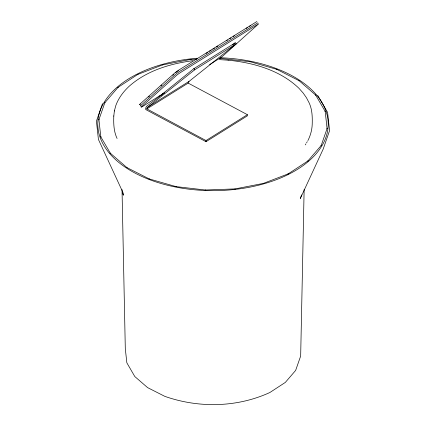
<?xml version="1.0" encoding="UTF-8"?>
<svg xmlns="http://www.w3.org/2000/svg" width="426" height="426" viewBox="0 0 426 426"><rect width="100%" height="100%" fill="white"/><g stroke="black" fill="none" stroke-linecap="round" stroke-linejoin="round"><path stroke-width="0.64" d="M304.132 189.538L300.665 356.045L295.639 370.423L285.308 382.431L269.887 392.495C237.122 407.575 198.644 408.273 164.782 396.334L147.598 387.617L134.797 376.536L126.852 362.819L125.303 348.724L122.022 189.517M220.711 58.463L220.753 58.106M117.086 138.477C113.763 131.512 113.502 123.7 113.79 116.138L113.817 115.904M114.36 111.01L115.824 105.515C118.476 98.182 123.247 91.835 128.892 86.521L129.003 86.414C146.523 70.775 169.926 63.666 192.813 60.705M113.79 116.138L114.386 110.776M205.247 190.161L205.289 189.847M146.778 108.96L188.159 83.097L247.389 114.685L206.008 140.548L146.789 108.859A5.474 3.286 58 0 1 147.518 107.384L194.533 69.912L235.919 44.048A0.703 0.421 58 0 0 235.855 43.207A0.703 0.421 58 0 0 235.131 42.888L193.745 68.751L161.14 94.998L164.495 92.9M188.159 83.097L188.175 82.995A5.474 3.286 58 0 1 188.899 81.52L235.919 44.048M102.496 103.603L96.425 121.16L98.417 139.43L122.134 190.747L123.306 195.209L123.018 192.589M301.592 194.852L300.293 198.569L323.222 149.02L329.57 130.622L327.594 112.411L317.759 95.488M307.907 140.575C310.442 135.569 311.997 130.074 312.21 124.451C312.428 117.129 312.301 109.588 309.116 102.815L306.448 97.719L303.11 92.964L298.935 88.283C280.09 70.146 253.582 62.728 228.155 60.178L228.128 60.172M249.897 61.85L250.089 61.514M305.325 144.883L305.974 143.807M306.619 142.731L307.263 141.656M175.911 186.753L176.103 186.455M256.91 21.529L178.792 70.061A3.754 0.309 -35.6 0 0 174.548 73.171L139.941 104.125A3.994 0.33 -35.6 0 0 139.952 104.567M257.837 22.823L179.713 71.355A3.754 0.309 -35.6 0 0 175.475 74.459L140.868 105.419A3.994 0.33 -35.6 0 0 140.873 105.861M276.57 69.491L276.895 69.188M148.504 97.069L149.494 96.18M160.9 85.977L161.896 85.088M172.802 75.327L173.797 74.444M175.778 72.665L176.774 71.781M232.543 44.97L235.131 42.888M149.105 179.074L149.43 178.819M161.907 94.742L146.89 106.079A6.885 4.127 58 0 0 145.708 109.535L206.008 141.698L247.389 115.835L247.389 114.685M177.333 71.43L178.462 70.721M206.104 53.447L207.797 52.387M209.491 51.333L211.184 50.273M212.872 49.219L214.566 48.159M216.259 47.1L217.952 46.045M226.414 40.758L227.543 40.049M229.795 38.638L230.924 37.935M233.182 36.524L234.311 35.821M246.153 28.42L247.282 27.711M249.54 26.3L250.669 25.597M163.983 93.108L142.593 106.479A3.994 0.33 -35.6 0 1 141.682 106.559L176.289 75.604A3.754 0.309 -35.6 0 1 180.528 72.495L258.779 23.744L223.389 55.529A3.754 0.309 -35.6 0 1 219.145 58.634L209.576 64.614M147.689 107.235L189.075 81.371M298.914 80.849L299.35 80.61M126.65 167.658L127.086 167.455M315.394 95.163L315.922 94.993M110.078 153.269L110.606 153.142M324.905 111.452L325.475 111.367M100.525 136.9L101.095 136.852M196.903 59.15L190.944 59.368L162.657 64.874L137.806 74.412L118.071 87.346L104.812 102.783L98.923 119.679L100.808 136.874L110.339 153.206L126.868 167.556L149.265 178.947L176.007 186.604L205.268 190.001L235.056 188.915L263.343 183.409L288.194 173.872L307.929 160.937L321.188 145.5L327.077 128.604L325.192 111.41L315.661 95.078L299.132 80.727L276.735 69.337L249.993 61.679L219.411 58.33M326.785 128.604L327.365 128.609M219.315 59.619L228.155 60.178M98.635 119.658L99.215 119.701M320.911 145.458L321.46 145.543M104.54 102.719L105.089 102.852M307.684 160.858L308.168 161.023M117.832 87.245L118.316 87.452M288.003 173.755L288.386 173.989M137.614 74.278L137.997 74.555M263.215 183.271L263.47 183.553M162.53 64.715L162.785 65.034M234.998 188.761L235.109 189.069M190.891 59.198L191.002 59.549M206.008 140.548L206.008 141.698M193.745 68.751A0.703 0.421 58 0 1 194.474 69.071A0.703 0.421 58 0 1 194.533 69.912M159.67 96.143A2.391 1.432 58 0 1 159.164 95.882M140.852 104.045A3.994 0.33 -35.6 0 1 140.511 104.253M220.79 57.76A115.212 66.52 0 0 1 312.817 157.343A115.212 66.52 0 0 1 117.438 161.284A115.212 66.52 0 0 1 197.206 58.234"/></g></svg>
